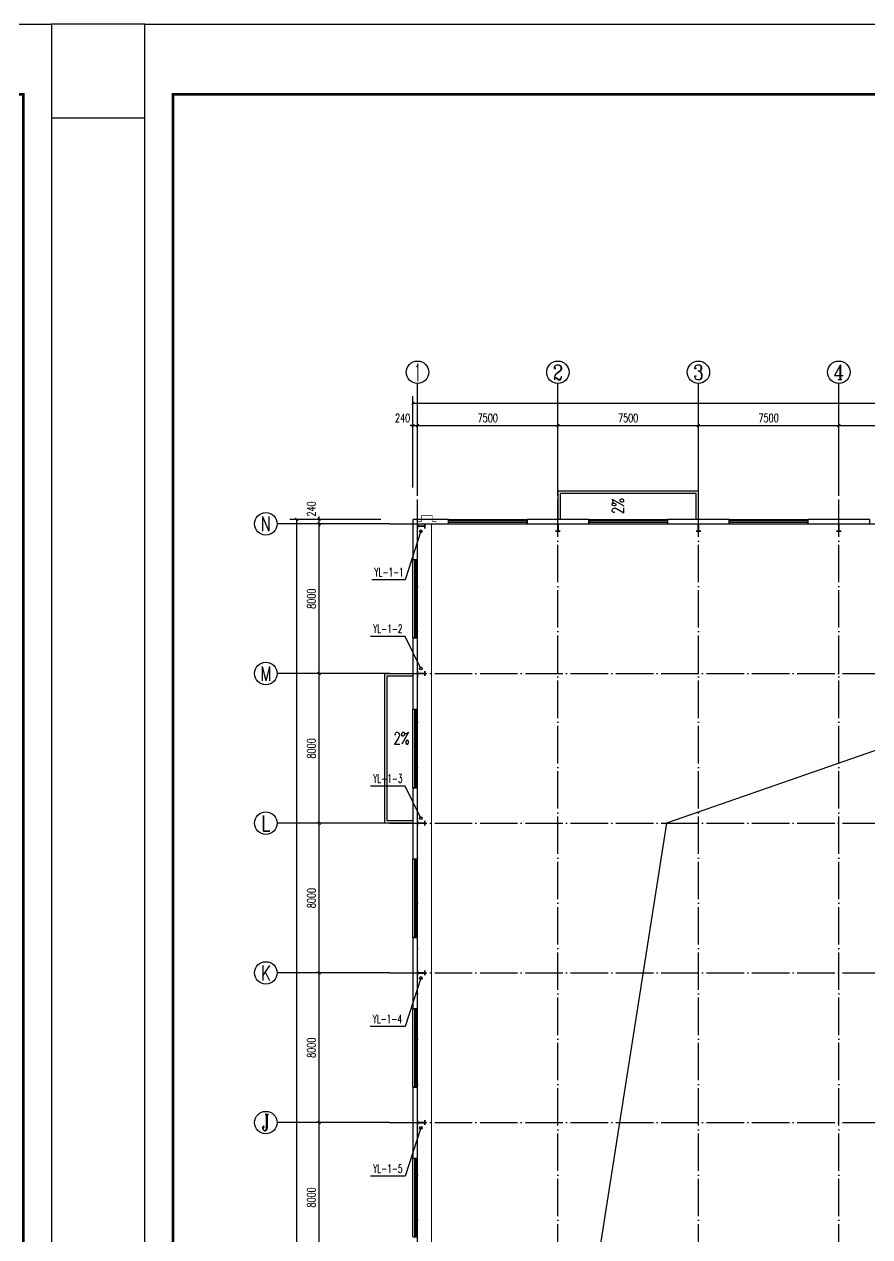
# Model space of a CAD drawing. Extents: x 14168272 to 29396535, y -812963 to 33736.
# Drawn here: x 14764726 to 14809873, y -246320 to -181520 of the extents above; entities that cross this region are included whole.
import ezdxf
from ezdxf.enums import TextEntityAlignment as Align

# ---------------------------------------------------------------- set-up
doc = ezdxf.new("R2010")
doc.units = 0
doc.header["$LTSCALE"] = 1000
doc.header["$MEASUREMENT"] = 0
doc.linetypes.add('DASH', pattern=[0.35, 0.25, -0.1])
doc.linetypes.add('DOTE', pattern=[2.42, 2, -0.2, 0.02, -0.2])
for name, color, linetype in [('AXIS', 3, 'Continuous'), ('AXIS_TEXT', 7, 'Continuous'), ('COLUMN', 2, 'Continuous'), ('DIM_SYMB', 3, 'Continuous'), ('DIM_雨水', 3, 'Continuous'), ('DOTE', 8, 'DOTE'), ('PUB_TEXT', 7, 'Continuous'), ('TK', 4, 'Continuous'), ('TWT_TEXT', 7, 'Continuous'), ('VPIPE-雨水', 4, 'Continuous'), ('WALL-PARAPET', 6, 'Continuous'), ('WINDOW', 4, 'Continuous')]:
    doc.layers.add(name, color=color, linetype=linetype)
doc.styles.add('_TCH_AXIS', font='COMPLEX', dxfattribs={"bigfont": 'GBCBIG'})
doc.styles.add('_TCH_DIM', font='SIMPLEX', dxfattribs={"bigfont": 'GBCBIG'})
doc.styles.add('_TCH_DIM_T3', font='SIMPLEX', dxfattribs={"width": 0.705882, "bigfont": 'GBCBIG'})
doc.styles.add('_TWT_SERIAL', font='COMPLEX', dxfattribs={"width": 0.8, "height": 3, "bigfont": 'HZTXT'})
doc.styles.add('COMPLEX', font='COMPLEX')
doc.dimstyles.new('_TCH_ARCH&&150', dxfattribs={"dimtxt": 446.25, "dimasz": 150, "dimexe": 375, "dimexo": 450, "dimgap": 189.375, "dimtad": 1, "dimdec": 0, "dimzin": 0, "dimdsep": 46, "dimtxsty": '_TCH_DIM_T3', "dimblk": 'ARCHTICK', "dimcen": 0.09, "dimclrt": 7, "dimazin": 2, "dimtfac": 1, "dimtdec": 0, "dimtix": 1, "dimtmove": 2, "dimatfit": 3, "dimfxl": 0, "dimtolj": 1, "dimtzin": 0, "dimarcsym": 0})

# ---------------------------------------------------------------- blocks, each defined once
blk = doc.blocks.new('A$C797E1D2B')
at = {"layer": 'COLUMN'}
h = blk.add_hatch(color=256, dxfattribs=at)
h.paths.add_polyline_path([(125, 400), (250, 400), (250, 388), (130, 388), (130, 200), (125, 200)])
h.paths.add_polyline_path([(0, 400), (125, 400), (125, 200), (120, 200), (120, 388), (0, 388)])
h.paths.add_polyline_path([(0, 12), (120, 12), (120, 200), (125, 200), (125, 0), (0, 0)])
h.paths.add_polyline_path([(125, 200), (130, 200), (130, 12), (250, 12), (250, 0), (125, 0)])
blk.add_lwpolyline([(250, 0), (250, 12), (130, 12), (130, 388), (250, 388), (250, 400), (0, 400), (0, 388), (120, 388), (120, 12), (0, 12), (0, 0)], close=True, dxfattribs=at)
blk = doc.blocks.new('GeYuanFrame_66184160', base_point=(20.09, 4.53))
at = {"layer": 'TK'}
blk.add_lwpolyline([(20.09, 4.53), (20.09, 598.53), (1071.09, 598.53), (1071.09, 4.53)], close=True, dxfattribs=at)
at = {"layer": 'TK', "const_width": 1}
blk.add_lwpolyline([(45.09, 588.53), (1061.09, 588.53), (1061.09, 14.53), (45.09, 14.53)], close=True, dxfattribs=at)
blk = doc.blocks.new('GeYuanFrame_34818471', base_point=(20.09, 4.53))
at = {"layer": 'TK'}
blk.add_lwpolyline([(20.09, 4.53), (20.09, 598.53), (1071.09, 598.53), (1071.09, 4.53)], close=True, dxfattribs=at)
at = {"layer": 'TK', "const_width": 1}
blk.add_lwpolyline([(45.09, 588.53), (1061.09, 588.53), (1061.09, 14.53), (45.09, 14.53)], close=True, dxfattribs=at)
blk = doc.blocks.new('$TCHSYS$WIN2D')
for p, q in [((-0.5, 0.5), (0.5, 0.5)), ((-0.5, 0.5), (-0.5, -0.5)), ((0.5, 0.5), (0.5, -0.5)), ((0.5, 0.167), (-0.5, 0.167)), ((0.5, -0.167), (-0.5, -0.167)), ((-0.5, -0.5), (0.5, -0.5))]:
    blk.add_line(p, q)
blk = doc.blocks.new('_AXISO')
blk.add_circle((0, 0), 0.5)
at = {"layer": 'AXIS_TEXT', "style": 'COMPLEX', "width": 1.041667}
blk.add_attdef('A', text='', height=0.56, dxfattribs=at).set_placement((-0.25, -0.28), (0.25, -0.28), align=Align.FIT)
blk = doc.blocks.new('_ArchTick')
at = {"color": 0, "linetype": 'ByBlock', "const_width": 0.4}
blk.add_lwpolyline([(-0.5, -0.5), (0.5, 0.5)], dxfattribs=at)
blk = doc.blocks.new('*D183')
at = {"layer": 'AXIS', "color": 0, "lineweight": -2}
for p, q in [((14783773, -207980), (14778898, -207980)), ((14779273, -304460), (14779273, -207980)), ((14783773, -304460), (14778898, -304460))]:
    blk.add_line(p, q, dxfattribs=at)
at = {"layer": 'Defpoints', "color": 0}
for p in [(14779273, -207980), (14784223, -207980), (14784223, -304460)]:
    blk.add_point(p, dxfattribs=at)
at = {"layer": 'AXIS', "color": 0, "lineweight": -2, "xscale": 150, "yscale": 150, "zscale": 150}
for p, rotation in [((14779273, -207980), 90), ((14779273, -304460), 270)]:
    blk.add_blockref('_ArchTick', p, dxfattribs=dict(at, rotation=rotation))
at = {"layer": 'AXIS', "color": 7, "insert": (14778860, -256220), "char_height": 446.2, "attachment_point": 5, "rotation": 90, "style": '_TCH_DIM_T3'}
blk.add_mtext('\\A1;96480', dxfattribs=at)
blk = doc.blocks.new('*D192')
at = {"layer": 'AXIS', "color": 0, "lineweight": -2}
for p, q in [((14783773, -240220), (14780098, -240220)), ((14780473, -248220), (14780473, -240220)), ((14783773, -248220), (14780098, -248220))]:
    blk.add_line(p, q, dxfattribs=at)
at = {"layer": 'Defpoints', "color": 0}
for p in [(14780473, -240220), (14784223, -240220), (14784223, -248220)]:
    blk.add_point(p, dxfattribs=at)
at = {"layer": 'AXIS', "color": 0, "lineweight": -2, "xscale": 150, "yscale": 150, "zscale": 150}
for p, rotation in [((14780473, -240220), 90), ((14780473, -248220), 270)]:
    blk.add_blockref('_ArchTick', p, dxfattribs=dict(at, rotation=rotation))
at = {"layer": 'AXIS', "color": 7, "insert": (14780060, -244220), "char_height": 446.2, "attachment_point": 5, "rotation": 90, "style": '_TCH_DIM_T3'}
blk.add_mtext('\\A1;8000', dxfattribs=at)
blk = doc.blocks.new('*D193')
at = {"layer": 'AXIS', "color": 0, "lineweight": -2}
for p, q in [((14783773, -232220), (14780098, -232220)), ((14780473, -240220), (14780473, -232220)), ((14783773, -240220), (14780098, -240220))]:
    blk.add_line(p, q, dxfattribs=at)
at = {"layer": 'Defpoints', "color": 0}
for p in [(14780473, -232220), (14784223, -232220), (14784223, -240220)]:
    blk.add_point(p, dxfattribs=at)
at = {"layer": 'AXIS', "color": 0, "lineweight": -2, "xscale": 150, "yscale": 150, "zscale": 150}
for p, rotation in [((14780473, -232220), 90), ((14780473, -240220), 270)]:
    blk.add_blockref('_ArchTick', p, dxfattribs=dict(at, rotation=rotation))
at = {"layer": 'AXIS', "color": 7, "insert": (14780060, -236220), "char_height": 446.2, "attachment_point": 5, "rotation": 90, "style": '_TCH_DIM_T3'}
blk.add_mtext('\\A1;8000', dxfattribs=at)
blk = doc.blocks.new('*D194')
at = {"layer": 'AXIS', "color": 0, "lineweight": -2}
for p, q in [((14783773, -224220), (14780098, -224220)), ((14780473, -232220), (14780473, -224220)), ((14783773, -232220), (14780098, -232220))]:
    blk.add_line(p, q, dxfattribs=at)
at = {"layer": 'Defpoints', "color": 0}
for p in [(14780473, -224220), (14784223, -224220), (14784223, -232220)]:
    blk.add_point(p, dxfattribs=at)
at = {"layer": 'AXIS', "color": 0, "lineweight": -2, "xscale": 150, "yscale": 150, "zscale": 150}
for p, rotation in [((14780473, -224220), 90), ((14780473, -232220), 270)]:
    blk.add_blockref('_ArchTick', p, dxfattribs=dict(at, rotation=rotation))
at = {"layer": 'AXIS', "color": 7, "insert": (14780060, -228220), "char_height": 446.2, "attachment_point": 5, "rotation": 90, "style": '_TCH_DIM_T3'}
blk.add_mtext('\\A1;8000', dxfattribs=at)
blk = doc.blocks.new('*D195')
at = {"layer": 'AXIS', "color": 0, "lineweight": -2}
for p, q in [((14783773, -216220), (14780098, -216220)), ((14780473, -224220), (14780473, -216220)), ((14783773, -224220), (14780098, -224220))]:
    blk.add_line(p, q, dxfattribs=at)
at = {"layer": 'Defpoints', "color": 0}
for p in [(14780473, -216220), (14784223, -216220), (14784223, -224220)]:
    blk.add_point(p, dxfattribs=at)
at = {"layer": 'AXIS', "color": 0, "lineweight": -2, "xscale": 150, "yscale": 150, "zscale": 150}
for p, rotation in [((14780473, -216220), 90), ((14780473, -224220), 270)]:
    blk.add_blockref('_ArchTick', p, dxfattribs=dict(at, rotation=rotation))
at = {"layer": 'AXIS', "color": 7, "insert": (14780060, -220220), "char_height": 446.2, "attachment_point": 5, "rotation": 90, "style": '_TCH_DIM_T3'}
blk.add_mtext('\\A1;8000', dxfattribs=at)
blk = doc.blocks.new('*D196')
at = {"layer": 'AXIS', "color": 0, "lineweight": -2}
for p, q in [((14783773, -208220), (14780098, -208220)), ((14780473, -216220), (14780473, -208220)), ((14783773, -216220), (14780098, -216220))]:
    blk.add_line(p, q, dxfattribs=at)
at = {"layer": 'Defpoints', "color": 0}
for p in [(14780473, -208220), (14784223, -208220), (14784223, -216220)]:
    blk.add_point(p, dxfattribs=at)
at = {"layer": 'AXIS', "color": 0, "lineweight": -2, "xscale": 150, "yscale": 150, "zscale": 150}
for p, rotation in [((14780473, -208220), 90), ((14780473, -216220), 270)]:
    blk.add_blockref('_ArchTick', p, dxfattribs=dict(at, rotation=rotation))
at = {"layer": 'AXIS', "color": 7, "insert": (14780060, -212220), "char_height": 446.2, "attachment_point": 5, "rotation": 90, "style": '_TCH_DIM_T3'}
blk.add_mtext('\\A1;8000', dxfattribs=at)
blk = doc.blocks.new('*D197')
at = {"layer": 'AXIS', "color": 0, "lineweight": -2}
for p, q in [((14783773, -207980), (14780098, -207980)), ((14780473, -207980), (14780473, -207830)), ((14780473, -208220), (14780473, -207980)), ((14783773, -208220), (14780098, -208220)), ((14780473, -208220), (14780473, -208370))]:
    blk.add_line(p, q, dxfattribs=at)
at = {"layer": 'Defpoints', "color": 0}
for p in [(14780473, -207980), (14784223, -207980), (14784223, -208220)]:
    blk.add_point(p, dxfattribs=at)
at = {"layer": 'AXIS', "color": 0, "lineweight": -2, "xscale": 150, "yscale": 150, "zscale": 150}
for p, rotation in [((14780473, -207980), 270), ((14780473, -208220), 90)]:
    blk.add_blockref('_ArchTick', p, dxfattribs=dict(at, rotation=rotation))
at = {"layer": 'AXIS', "color": 7, "insert": (14780060, -207425), "char_height": 446.2, "attachment_point": 5, "rotation": 90, "style": '_TCH_DIM_T3'}
blk.add_mtext('\\A1;240', dxfattribs=at)
blk = doc.blocks.new('*D224')
at = {"layer": 'AXIS', "color": 0, "lineweight": -2}
for p, q in [((14785483, -206270), (14785483, -201395)), ((14845963, -206270), (14845963, -201395)), ((14785483, -201770), (14845963, -201770))]:
    blk.add_line(p, q, dxfattribs=at)
at = {"layer": 'Defpoints', "color": 0}
for p in [(14845963, -201770), (14785483, -206720), (14845963, -206720)]:
    blk.add_point(p, dxfattribs=at)
at = {"layer": 'AXIS', "color": 0, "lineweight": -2, "xscale": 150, "yscale": 150, "zscale": 150, "rotation": 180}
blk.add_blockref('_ArchTick', (14785483, -201770), dxfattribs=at)
at = {"layer": 'AXIS', "color": 0, "lineweight": -2, "xscale": 150, "yscale": 150, "zscale": 150}
blk.add_blockref('_ArchTick', (14845963, -201770), dxfattribs=at)
at = {"layer": 'AXIS', "color": 7, "insert": (14815723, -201358), "char_height": 446.2, "attachment_point": 5, "style": '_TCH_DIM_T3'}
blk.add_mtext('\\A1;60480', dxfattribs=at)
blk = doc.blocks.new('*D225')
at = {"layer": 'AXIS', "color": 0, "lineweight": -2}
for p, q in [((14785483, -206270), (14785483, -202595)), ((14785723, -206270), (14785723, -202595)), ((14785483, -202970), (14785333, -202970)), ((14785483, -202970), (14785723, -202970)), ((14785723, -202970), (14785873, -202970))]:
    blk.add_line(p, q, dxfattribs=at)
at = {"layer": 'Defpoints', "color": 0}
for p in [(14785723, -202970), (14785483, -206720), (14785723, -206720)]:
    blk.add_point(p, dxfattribs=at)
at = {"layer": 'AXIS', "color": 0, "lineweight": -2, "xscale": 150, "yscale": 150, "zscale": 150}
blk.add_blockref('_ArchTick', (14785483, -202970), dxfattribs=at)
at = {"layer": 'AXIS', "color": 0, "lineweight": -2, "xscale": 150, "yscale": 150, "zscale": 150, "rotation": 180}
blk.add_blockref('_ArchTick', (14785723, -202970), dxfattribs=at)
at = {"layer": 'AXIS', "color": 7, "insert": (14784928, -202558), "char_height": 446.2, "attachment_point": 5, "style": '_TCH_DIM_T3'}
blk.add_mtext('\\A1;240', dxfattribs=at)
blk = doc.blocks.new('*D226')
at = {"layer": 'AXIS', "color": 0, "lineweight": -2}
for p, q in [((14785723, -206270), (14785723, -202595)), ((14793223, -206270), (14793223, -202595)), ((14785723, -202970), (14793223, -202970))]:
    blk.add_line(p, q, dxfattribs=at)
at = {"layer": 'Defpoints', "color": 0}
for p in [(14793223, -202970), (14785723, -206720), (14793223, -206720)]:
    blk.add_point(p, dxfattribs=at)
at = {"layer": 'AXIS', "color": 0, "lineweight": -2, "xscale": 150, "yscale": 150, "zscale": 150, "rotation": 180}
blk.add_blockref('_ArchTick', (14785723, -202970), dxfattribs=at)
at = {"layer": 'AXIS', "color": 0, "lineweight": -2, "xscale": 150, "yscale": 150, "zscale": 150}
blk.add_blockref('_ArchTick', (14793223, -202970), dxfattribs=at)
at = {"layer": 'AXIS', "color": 7, "insert": (14789473, -202558), "char_height": 446.2, "attachment_point": 5, "style": '_TCH_DIM_T3'}
blk.add_mtext('\\A1;7500', dxfattribs=at)
blk = doc.blocks.new('*D227')
at = {"layer": 'AXIS', "color": 0, "lineweight": -2}
for p, q in [((14793223, -206270), (14793223, -202595)), ((14800723, -206270), (14800723, -202595)), ((14793223, -202970), (14800723, -202970))]:
    blk.add_line(p, q, dxfattribs=at)
at = {"layer": 'Defpoints', "color": 0}
for p in [(14800723, -202970), (14793223, -206720), (14800723, -206720)]:
    blk.add_point(p, dxfattribs=at)
at = {"layer": 'AXIS', "color": 0, "lineweight": -2, "xscale": 150, "yscale": 150, "zscale": 150, "rotation": 180}
blk.add_blockref('_ArchTick', (14793223, -202970), dxfattribs=at)
at = {"layer": 'AXIS', "color": 0, "lineweight": -2, "xscale": 150, "yscale": 150, "zscale": 150}
blk.add_blockref('_ArchTick', (14800723, -202970), dxfattribs=at)
at = {"layer": 'AXIS', "color": 7, "insert": (14796973, -202558), "char_height": 446.2, "attachment_point": 5, "style": '_TCH_DIM_T3'}
blk.add_mtext('\\A1;7500', dxfattribs=at)
blk = doc.blocks.new('*D228')
at = {"layer": 'AXIS', "color": 0, "lineweight": -2}
for p, q in [((14800723, -206270), (14800723, -202595)), ((14808223, -206270), (14808223, -202595)), ((14800723, -202970), (14808223, -202970))]:
    blk.add_line(p, q, dxfattribs=at)
at = {"layer": 'Defpoints', "color": 0}
for p in [(14808223, -202970), (14800723, -206720), (14808223, -206720)]:
    blk.add_point(p, dxfattribs=at)
at = {"layer": 'AXIS', "color": 0, "lineweight": -2, "xscale": 150, "yscale": 150, "zscale": 150, "rotation": 180}
blk.add_blockref('_ArchTick', (14800723, -202970), dxfattribs=at)
at = {"layer": 'AXIS', "color": 0, "lineweight": -2, "xscale": 150, "yscale": 150, "zscale": 150}
blk.add_blockref('_ArchTick', (14808223, -202970), dxfattribs=at)
at = {"layer": 'AXIS', "color": 7, "insert": (14804473, -202558), "char_height": 446.2, "attachment_point": 5, "style": '_TCH_DIM_T3'}
blk.add_mtext('\\A1;7500', dxfattribs=at)
blk = doc.blocks.new('*D229')
at = {"layer": 'AXIS', "color": 0, "lineweight": -2}
for p, q in [((14808223, -206270), (14808223, -202595)), ((14815723, -206270), (14815723, -202595)), ((14808223, -202970), (14815723, -202970))]:
    blk.add_line(p, q, dxfattribs=at)
at = {"layer": 'Defpoints', "color": 0}
for p in [(14815723, -202970), (14808223, -206720), (14815723, -206720)]:
    blk.add_point(p, dxfattribs=at)
at = {"layer": 'AXIS', "color": 0, "lineweight": -2, "xscale": 150, "yscale": 150, "zscale": 150, "rotation": 180}
blk.add_blockref('_ArchTick', (14808223, -202970), dxfattribs=at)
at = {"layer": 'AXIS', "color": 0, "lineweight": -2, "xscale": 150, "yscale": 150, "zscale": 150}
blk.add_blockref('_ArchTick', (14815723, -202970), dxfattribs=at)
at = {"layer": 'AXIS', "color": 7, "insert": (14811973, -202558), "char_height": 446.2, "attachment_point": 5, "style": '_TCH_DIM_T3'}
blk.add_mtext('\\A1;7500', dxfattribs=at)

msp = doc.modelspace()

# ---------------------------------------------------------------- linework, layer by layer
at = {"ltscale": 0.5}
msp.add_lwpolyline([(14766172.6, -181520.3), (14766172.6, -186520.3), (14771172.6, -186520.3), (14771172.6, -181520.3)], close=True, dxfattribs=at)
for points in [[(14800722.6, -207980.3), (14800722.6, -206480.3), (14793222.6, -206480.3), (14793222.6, -207980.3)], [(14800602.6, -207980.3), (14800602.6, -206600.3), (14793342.6, -206600.3), (14793342.6, -207980.3)], [(14785482.6, -224220.3), (14783982.6, -224220.3), (14783982.6, -216220.3), (14785482.6, -216220.3)], [(14785482.6, -224100.3), (14784102.6, -224100.3), (14784102.6, -216340.3), (14785482.6, -216340.3)]]:
    msp.add_lwpolyline(points, dxfattribs=at)
at = {"const_width": 30}
msp.add_lwpolyline([(14785722.6, -208100.3), (14785922.6, -208100.3), (14785922.6, -207780.3), (14786522.6, -207780.3), (14786522.6, -208100.3), (14786722.6, -208100.3)], dxfattribs=at)
at = {"color": 8, "linetype": 'DASH', "ltscale": 5, "const_width": 50}
msp.add_lwpolyline([(14786472.6, -304220.3), (14786472.6, -208220.3)], dxfattribs=at)
at = {"color": 8, "ltscale": 0.5}
msp.add_lwpolyline([(14844972.6, -208220.3), (14799022.6, -224220.3), (14786472.6, -304220.3)], dxfattribs=at)
at = {"layer": 'AXIS'}
for p, q in [((14785722.6, -206720.3), (14785722.6, -200720.3)), ((14793222.6, -206720.3), (14793222.6, -200720.3)), ((14800722.6, -206720.3), (14800722.6, -200720.3)), ((14808222.6, -206720.3), (14808222.6, -200720.3)), ((14784222.6, -208220.3), (14778222.6, -208220.3)), ((14784222.6, -216220.3), (14778222.6, -216220.3)), ((14784222.6, -224220.3), (14778222.6, -224220.3)), ((14784222.6, -232220.3), (14778222.6, -232220.3)), ((14784222.6, -240220.3), (14778222.6, -240220.3))]:
    msp.add_line(p, q, dxfattribs=at)
at = {"layer": 'DIM_SYMB'}
for points in [[(14796972.6, -207840.3, 0, 0, 0), (14796972.6, -207190.3, 120, 0, 0), (14796972.6, -206740.3, 0, 0, 0)], [(14785402.6, -220220.3, 0, 0, 0), (14784752.6, -220220.3, 120, 0, 0), (14784302.6, -220220.3, 0, 0, 0)]]:
    msp.add_lwpolyline(points, format="xyseb", dxfattribs=at)
at = {"layer": 'DIM_雨水'}
for p, q in [((14785905.8, -208620.5), (14785071.7, -211209.7)), ((14785071.7, -211209.7), (14783286, -211209.7)), ((14785071.7, -214233.7), (14783219, -214233.7)), ((14785905.8, -215945.5), (14785071.7, -214233.7)), ((14785071.7, -222233.7), (14783219, -222233.7)), ((14785905.8, -223945.5), (14785071.7, -222233.7)), ((14785905.8, -232495.5), (14785071.7, -235084.7)), ((14785071.7, -235084.7), (14783192.2, -235084.7)), ((14785905.8, -240495.5), (14785071.7, -243084.7)), ((14785071.7, -243084.7), (14783219, -243084.7))]:
    msp.add_line(p, q, dxfattribs=at)
at = {"layer": 'DOTE'}
for p, q in [((14785722.6, -305720.3), (14785722.6, -206720.3)), ((14793222.6, -305720.3), (14793222.6, -206720.3)), ((14800722.6, -305720.3), (14800722.6, -206720.3)), ((14808222.6, -305720.3), (14808222.6, -206720.3)), ((14784222.6, -208220.3), (14847222.6, -208220.3)), ((14784222.6, -216220.3), (14847222.6, -216220.3)), ((14784222.6, -224220.3), (14847222.6, -224220.3)), ((14784222.6, -232220.3), (14847222.6, -232220.3)), ((14784222.6, -240220.3), (14847222.6, -240220.3))]:
    msp.add_line(p, q, dxfattribs=at)
at = {"layer": 'VPIPE-雨水', "linetype": 'Continuous'}
for centre in [(14785905.8, -208620.5), (14785905.8, -215945.5), (14785905.8, -223945.5), (14785905.8, -232495.5), (14785905.8, -240495.5)]:
    msp.add_circle(centre, 75, dxfattribs=at)
at = {"layer": 'WALL-PARAPET'}
for p, q in [((14785482.6, -207980.3), (14785482.6, -210120.3)), ((14787372.6, -207980.3), (14785482.6, -207980.3)), ((14787372.6, -208220.3), (14787372.6, -207980.3)), ((14794872.6, -207980.3), (14791572.6, -207980.3)), ((14791572.6, -207980.3), (14791572.6, -208220.3)), ((14794872.6, -208220.3), (14794872.6, -207980.3)), ((14802372.6, -207980.3), (14799072.6, -207980.3)), ((14799072.6, -207980.3), (14799072.6, -208220.3)), ((14802372.6, -208220.3), (14802372.6, -207980.3)), ((14809872.6, -207980.3), (14806572.6, -207980.3)), ((14806572.6, -207980.3), (14806572.6, -208220.3)), ((14809872.6, -208220.3), (14809872.6, -207980.3)), ((14785722.6, -210120.3), (14785722.6, -208220.3)), ((14785722.6, -208220.3), (14787372.6, -208220.3)), ((14791572.6, -208220.3), (14794872.6, -208220.3)), ((14799072.6, -208220.3), (14802372.6, -208220.3)), ((14806572.6, -208220.3), (14809872.6, -208220.3)), ((14785482.6, -210120.3), (14785722.6, -210120.3)), ((14785482.6, -214320.3), (14785482.6, -218120.3)), ((14785722.6, -214320.3), (14785482.6, -214320.3)), ((14785722.6, -218120.3), (14785722.6, -214320.3)), ((14785482.6, -218120.3), (14785722.6, -218120.3)), ((14785482.6, -222320.3), (14785482.6, -226120.3)), ((14785722.6, -222320.3), (14785482.6, -222320.3)), ((14785722.6, -226120.3), (14785722.6, -222320.3)), ((14785482.6, -226120.3), (14785722.6, -226120.3)), ((14785482.6, -230320.3), (14785482.6, -234120.3)), ((14785722.6, -230320.3), (14785482.6, -230320.3)), ((14785722.6, -234120.3), (14785722.6, -230320.3)), ((14785482.6, -234120.3), (14785722.6, -234120.3)), ((14785482.6, -238320.3), (14785482.6, -242120.3)), ((14785722.6, -238320.3), (14785482.6, -238320.3)), ((14785722.6, -242120.3), (14785722.6, -238320.3)), ((14785482.6, -242120.3), (14785722.6, -242120.3))]:
    msp.add_line(p, q, dxfattribs=at)

# ---------------------------------------------------------------- block references
at = {"xscale": 150, "yscale": 150, "zscale": 150, "rotation": 270}
for name, p in [('GeYuanFrame_66184160', (14677072.6, -181520.3)), ('GeYuanFrame_34818471', (14771172.6, -181520.3))]:
    msp.add_blockref(name, p, dxfattribs=at)
at = {"rotation": 270}
for p in [(14785722.6, -208220.3), (14785722.6, -216095.3), (14785722.6, -224095.3), (14785722.6, -232095.3), (14785722.6, -240095.3)]:
    msp.add_blockref('A$C797E1D2B', p, dxfattribs=at)
at = {"xscale": -1}
for p in [(14793347.6, -208620.3), (14800847.6, -208620.3), (14808347.6, -208620.3)]:
    msp.add_blockref('A$C797E1D2B', p, dxfattribs=at)
at = {"layer": 'AXIS'}
ref = msp.add_blockref('_AXISO', (14785722.6, -200120.3), dxfattribs=dict(at, xscale=1200, yscale=1200, zscale=1200))
ref.add_attrib('A', '1', dxfattribs={"layer": 'AXIS_TEXT', "ltscale": 0.5, "height": 933.9, "style": '_TCH_AXIS', "width": 0.555556}).set_placement((14785611.4, -200587.3), (14785833.8, -200587.3), align=Align.FIT)
ref = msp.add_blockref('_AXISO', (14793222.6, -200120.3), dxfattribs=dict(at, xscale=1200, yscale=1200, zscale=1200))
ref.add_attrib('A', '2', dxfattribs={"layer": 'AXIS_TEXT', "ltscale": 0.5, "height": 798.8, "style": '_TCH_AXIS'}).set_placement((14792956.3, -200519.7), (14793488.8, -200519.7), align=Align.FIT)
ref = msp.add_blockref('_AXISO', (14800722.6, -200120.3), dxfattribs=dict(at, xscale=1200, yscale=1200, zscale=1200))
ref.add_attrib('A', '3', dxfattribs={"layer": 'AXIS_TEXT', "ltscale": 0.5, "height": 798.8, "style": '_TCH_AXIS'}).set_placement((14800456.3, -200519.7), (14800988.8, -200519.7), align=Align.FIT)
ref = msp.add_blockref('_AXISO', (14808222.6, -200120.3), dxfattribs=dict(at, xscale=1200, yscale=1200, zscale=1200))
ref.add_attrib('A', '4', dxfattribs={"layer": 'AXIS_TEXT', "ltscale": 0.5, "height": 781.2, "style": '_TCH_AXIS', "width": 0.9375}).set_placement((14807943.6, -200510.9), (14808501.6, -200510.9), align=Align.FIT)
ref = msp.add_blockref('_AXISO', (14777622.6, -208220.3), dxfattribs=dict(at, xscale=1200, yscale=1200, zscale=1200))
ref.add_attrib('A', 'N', dxfattribs={"layer": 'AXIS_TEXT', "ltscale": 0.5, "height": 798.8, "style": '_TCH_AXIS', "width": 0.736842}).set_placement((14777356.3, -208619.7), (14777888.8, -208619.7), align=Align.FIT)
ref = msp.add_blockref('_AXISO', (14777622.6, -216220.3), dxfattribs=dict(at, xscale=1200, yscale=1200, zscale=1200))
ref.add_attrib('A', 'M', dxfattribs={"layer": 'AXIS_TEXT', "ltscale": 0.5, "height": 763.6, "style": '_TCH_AXIS', "width": 0.761905}).set_placement((14777331.7, -216602.2), (14777913.5, -216602.2), align=Align.FIT)
ref = msp.add_blockref('_AXISO', (14777622.6, -224220.3), dxfattribs=dict(at, xscale=1200, yscale=1200, zscale=1200))
ref.add_attrib('A', 'L', dxfattribs={"layer": 'AXIS_TEXT', "ltscale": 0.5, "height": 833.5, "style": '_TCH_AXIS', "width": 0.8}).set_placement((14777384.4, -224637.1), (14777860.7, -224637.1), align=Align.FIT)
ref = msp.add_blockref('_AXISO', (14777622.6, -232220.3), dxfattribs=dict(at, xscale=1200, yscale=1200, zscale=1200))
ref.add_attrib('A', 'K', dxfattribs={"layer": 'AXIS_TEXT', "ltscale": 0.5, "height": 798.8, "style": '_TCH_AXIS', "width": 0.736842}).set_placement((14777356.3, -232619.7), (14777888.8, -232619.7), align=Align.FIT)
ref = msp.add_blockref('_AXISO', (14777622.6, -240220.3), dxfattribs=dict(at, xscale=1200, yscale=1200, zscale=1200))
ref.add_attrib('A', 'J', dxfattribs={"layer": 'AXIS_TEXT', "ltscale": 0.5, "height": 866.7, "style": '_TCH_AXIS', "width": 0.909091}).set_placement((14777416.2, -240653.7), (14777828.9, -240653.7), align=Align.FIT)
at = {"layer": 'WINDOW', "xscale": -4200, "zscale": -4200}
for p, yscale, rotation in [((14789472.6, -208100.3), 240, 180), ((14796972.6, -208100.3), -240, 180), ((14804472.6, -208100.3), 240, 180), ((14785602.6, -212220.3), -240, 270), ((14785602.6, -220220.3), -240, 270), ((14785602.6, -228220.3), -240, 270), ((14785602.6, -236220.3), -240, 270), ((14785602.6, -244220.3), -240, 270)]:
    msp.add_blockref('$TCHSYS$WIN2D', p, dxfattribs=dict(at, yscale=yscale, rotation=rotation))

# ---------------------------------------------------------------- texts
at = {"layer": 'PUB_TEXT', "style": '_TCH_DIM', "width": 0.705882}
msp.add_text('2%%%', height=637.5, rotation=90, dxfattribs=at).set_placement((14796747.6, -207697.5))
msp.add_text('2%%%', height=637.5, dxfattribs=at).set_placement((14784445.4, -219995.3))
at = {"layer": 'TWT_TEXT', "style": '_TWT_SERIAL', "width": 0.64}
for s, p in [('YL-1-1', (14783421, -211029.7)), ('YL-1-2', (14783354, -214053.7)), ('YL-1-3', (14783354, -222053.7)), ('YL-1-4', (14783327.2, -234904.7)), ('YL-1-5', (14783354, -242904.7))]:
    msp.add_text(s, height=450, dxfattribs=at).set_placement(p)

# ---------------------------------------------------------------- dimensions: what is measured, and where the dimension line sits
at = {"layer": 'AXIS'}
for p1, p2, distance, text, picture, middle in [((14785482.6, -206720.3), (14845962.6, -206720.3), 4950, '60480', '*D224', (14815722.6, -201357.8)), ((14785722.6, -206720.3), (14793222.6, -206720.3), 3750, '7500', '*D226', (14789472.6, -202557.8)), ((14793222.6, -206720.3), (14800722.6, -206720.3), 3750, '7500', '*D227', (14796972.6, -202557.8)), ((14800722.6, -206720.3), (14808222.6, -206720.3), 3750, '7500', '*D228', (14804472.6, -202557.8)), ((14808222.6, -206720.3), (14815722.6, -206720.3), 3750, '7500', '*D229', (14811972.6, -202557.8)), ((14784222.6, -304460.3), (14784222.6, -207980.3), 4950, '96480', '*D183', (14778860.1, -256220.3)), ((14784222.6, -216220.3), (14784222.6, -208220.3), 3750, '8000', '*D196', (14780060.1, -212220.3)), ((14784222.6, -224220.3), (14784222.6, -216220.3), 3750, '8000', '*D195', (14780060.1, -220220.3)), ((14784222.6, -232220.3), (14784222.6, -224220.3), 3750, '8000', '*D194', (14780060.1, -228220.3)), ((14784222.6, -240220.3), (14784222.6, -232220.3), 3750, '8000', '*D193', (14780060.1, -236220.3)), ((14784222.6, -248220.3), (14784222.6, -240220.3), 3750, '8000', '*D192', (14780060.1, -244220.3))]:
    dim = msp.add_aligned_dim(p1=p1, p2=p2, distance=distance, text=text, dimstyle='_TCH_ARCH&&150', dxfattribs=at)
    dim.commit()
    dim.dimension.update_dxf_attribs({"geometry": picture, "text_midpoint": middle})
for base, p1, p2, angle, picture, middle in [((14785722.6, -202970.3), (14785482.6, -206720.3), (14785722.6, -206720.3), 0, '*D225', (14784927.6, -202557.8)), ((14780472.6, -207980.3), (14784222.6, -208220.3), (14784222.6, -207980.3), 90, '*D197', (14780060.1, -207425.3))]:
    dim = msp.add_linear_dim(base=base, p1=p1, p2=p2, angle=angle, text='240', dimstyle='_TCH_ARCH&&150', dxfattribs=at)
    dim.commit()
    dim.dimension.update_dxf_attribs({"geometry": picture, "text_midpoint": middle, "dimtype": 161})

doc.saveas('drawing.dxf')
